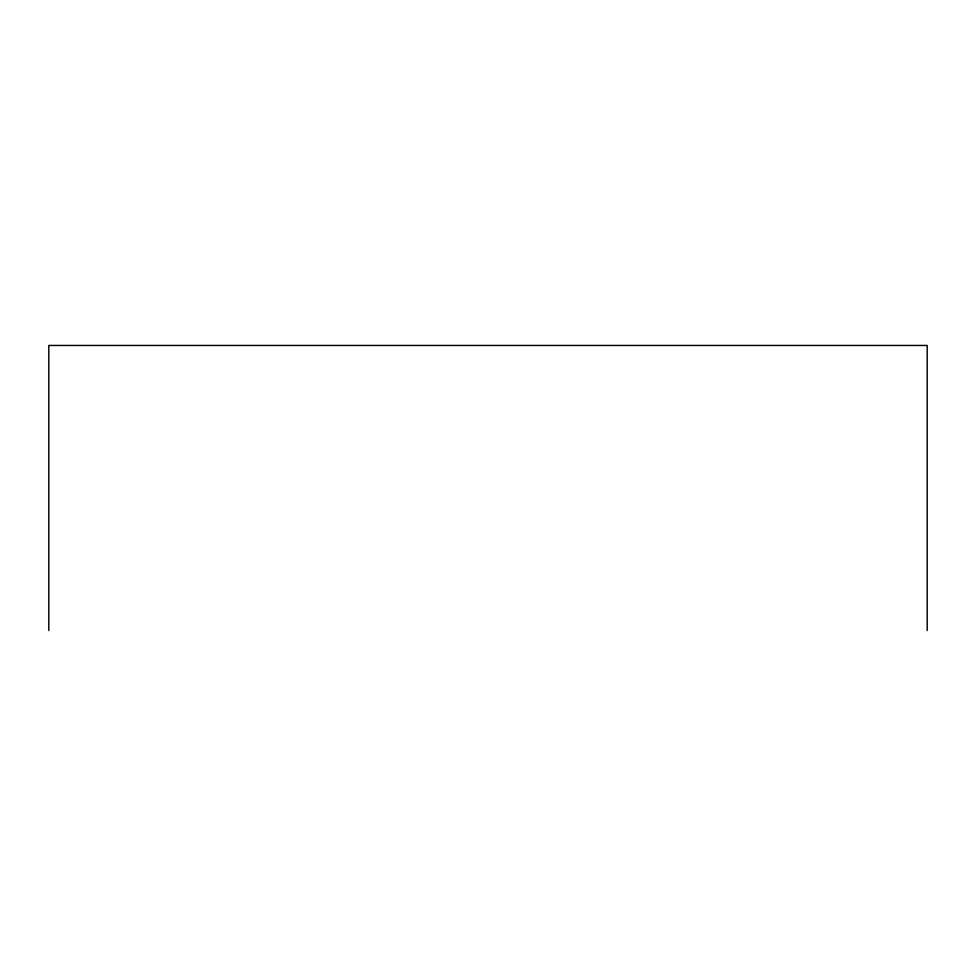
<?xml version="1.0" encoding="UTF-8"?>
<svg xmlns="http://www.w3.org/2000/svg" width="976" height="976" viewBox="0 0 976 976"><rect width="100%" height="100%" fill="white"/><g stroke="black" fill="none" stroke-linecap="round" stroke-linejoin="round"><path stroke-width="1.46" d="M927.2 630.545L927.2 345.455L48.8 345.455L48.8 630.545"/></g></svg>
